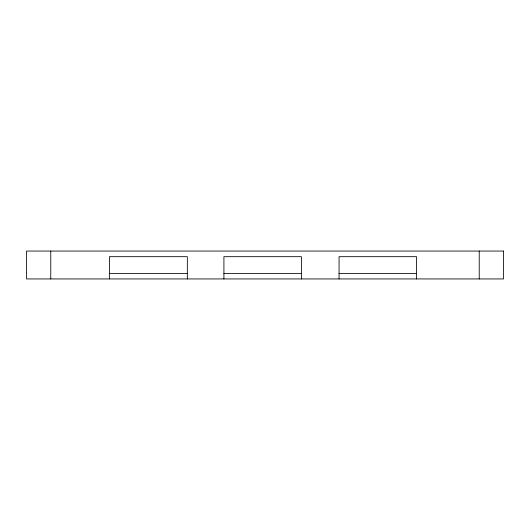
<?xml version="1.0" encoding="UTF-8"?>
<svg xmlns="http://www.w3.org/2000/svg" width="530" height="530" viewBox="0 0 530 530"><rect width="100%" height="100%" fill="white"/><g stroke="black" fill="none" stroke-linecap="round" stroke-linejoin="round"><path stroke-width="0.79" d="M109.418 273.427L187.335 273.427M223.912 273.427L301.398 273.427M339.061 273.427L416.547 273.427M479.226 251.061L479.226 278.939M416.547 278.939L416.547 256.679L339.061 256.679L339.061 278.939M301.398 278.939L301.398 256.679L223.912 256.679L223.912 278.939M187.335 278.939L187.335 256.679L109.418 256.679L109.418 278.939M50.774 251.061L50.774 278.939M503.5 251.061L26.5 251.061L26.5 278.939L503.5 278.939L503.5 251.061"/></g></svg>
